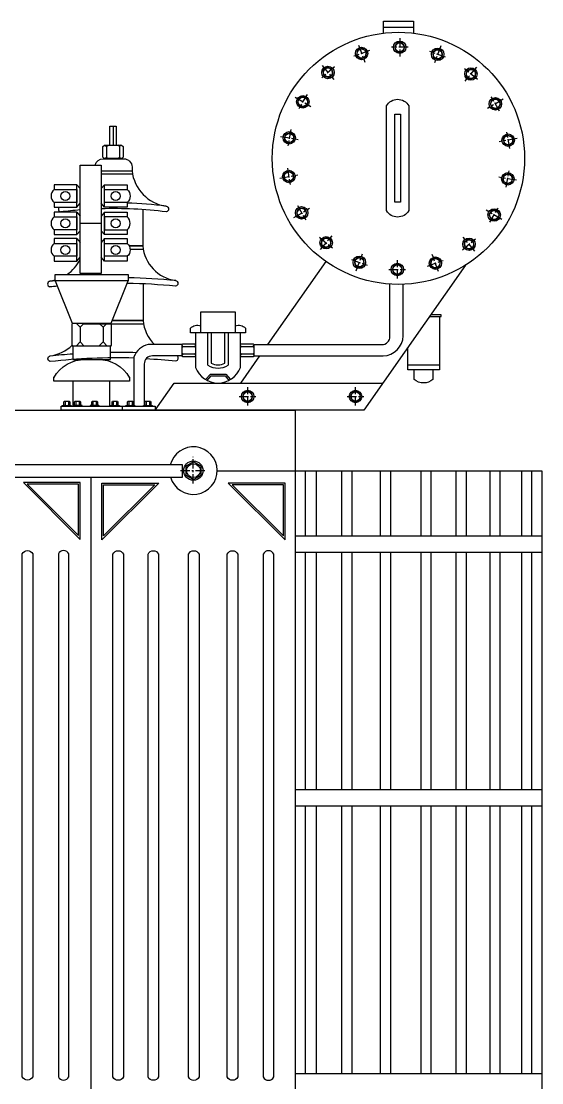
# Model space of a CAD drawing. Header units: millimetres. Extents: x 20927 to 53748, y 38421 to 54891.
# Drawn here: x 50182 to 51060, y 39527 to 41318 of the extents above; entities that cross this region are included whole.
import ezdxf

# ---------------------------------------------------------------- set-up
doc = ezdxf.new("R2010")
doc.units = ezdxf.units.MM
doc.linetypes.add('CENTERX2', pattern=[101.6, 63.5, -12.7, 12.7, -12.7])
doc.layers.add('DETAIL', color=4, linetype='Continuous')
doc.layers.add('TRANS', color=2, linetype='Continuous')

msp = doc.modelspace()

# ---------------------------------------------------------------- linework, layer by layer
at = {"layer": 'DETAIL', "color": 241, "ltscale": 0.25}
for p, q in [((50792.9, 41307.7), (50843.6, 41307.7)), ((50336.9, 41140.9), (50336.9, 41109.1)), ((50325.9, 41106.4), (50328.6, 41109.1)), ((50347.8, 41106.4), (50345.1, 41109.1)), ((50325.9, 41088.6), (50328.6, 41085.8)), ((50347.8, 41088.6), (50345.1, 41085.8)), ((50322.6, 41033.9), (50360.5, 41033.9)), ((50322.6, 41012.2), (50322.6, 41033.9)), ((50360.5, 41012.2), (50322.6, 41012.2)), ((50322.6, 40943), (50360.5, 40943)), ((50322.6, 40921.3), (50322.6, 40943)), ((50360.5, 40921.3), (50322.6, 40921.3)), ((50281.7, 40801.7), (50288.5, 40808.5)), ((50320, 40801.7), (50313.2, 40808.5)), ((50281.7, 40776.8), (50288.5, 40769.9)), ((50320, 40776.8), (50313.2, 40769.9)), ((50496.8, 40737.8), (50496.8, 40792)), ((50530.9, 40792), (50530.9, 40737.8)), ((50454.7, 40769), (50453.2, 40770.6)), ((50474.5, 40769), (50476.1, 40767.5)), ((50474.5, 40756.7), (50476.1, 40758.2)), ((50553.2, 40769), (50551.7, 40770.6)), ((50573, 40769), (50574.5, 40767.5)), ((50573, 40756.7), (50574.5, 40758.2)), ((50454.7, 40756.7), (50453.2, 40755.1)), ((50553.2, 40756.7), (50551.7, 40755.1)), ((50887.2, 40737.6), (50833.8, 40737.6)), ((50256.1, 40676), (50256.1, 40670.6)), ((50261.6, 40676), (50261.6, 40670.6)), ((50274.4, 40676), (50275.1, 40676.7)), ((50274.4, 40670.6), (50275.1, 40669.9)), ((50279.9, 40676), (50279.2, 40676.7)), ((50279.9, 40670.6), (50279.2, 40669.9)), ((50303, 40676), (50303, 40670.6)), ((50308.5, 40676), (50308.5, 40670.6)), ((50337.4, 40676), (50337.4, 40670.6)), ((50342.8, 40676), (50342.8, 40670.6)), ((50363.5, 40676), (50363.5, 40670.6)), ((50368.9, 40676), (50368.9, 40670.6)), ((50392.9, 40676), (50393.6, 40676.7)), ((50392.9, 40670.6), (50393.6, 40669.9)), ((50398.4, 40676), (50397.7, 40676.7)), ((50398.4, 40670.6), (50397.7, 40669.9))]:
    msp.add_line(p, q, dxfattribs=at)
at = {"layer": 'DETAIL', "color": 241, "linetype": 'CENTERX2', "ltscale": 0.25}
for p, q in [((50750.8, 41277.6), (50761.3, 41248.8)), ((50820.2, 41289.2), (50820.2, 41258.5)), ((50769.4, 41268.3), (50743, 41258.7)), ((50834.5, 41274), (50806.4, 41274)), ((50897.7, 41257.2), (50871.2, 41266.8)), ((50889.4, 41276.3), (50878.9, 41247.5)), ((50689.5, 41243), (50709.2, 41219.6)), ((50710.2, 41240.7), (50688.7, 41222.6)), ((50951.2, 41219.7), (50929.7, 41237.8)), ((50950, 41240.5), (50930.3, 41217)), ((50643.8, 41189.6), (50670.3, 41174.3)), ((50664, 41194.4), (50650, 41170.1)), ((50988.7, 41166.2), (50974.7, 41190.6)), ((50994.7, 41186.2), (50968.1, 41170.8)), ((50636.5, 41135.2), (50631.6, 41107.5)), ((50619.1, 41123.7), (50649.3, 41118.4)), ((51018.1, 41119.8), (50987.9, 41114.5)), ((51005.7, 41103.1), (51000.8, 41130.8)), ((50630.8, 41070.1), (50635.7, 41042.4)), ((51000, 41038), (51004.9, 41065.7)), ((50618.4, 41053.3), (50648.6, 41058.7)), ((51017.4, 41049.5), (50987.2, 41054.8)), ((50641.8, 40987), (50668.4, 41002.3)), ((50647.7, 41007), (50661.8, 40982.6)), ((50992.7, 40983.6), (50966.2, 40998.9)), ((50972.4, 40978.7), (50986.5, 41003.1)), ((50686.5, 40932.7), (50706.2, 40956.1)), ((50685.3, 40953.4), (50706.8, 40935.4)), ((50926.3, 40932.5), (50947.8, 40950.6)), ((50947, 40930.1), (50927.2, 40953.6)), ((50747.1, 40896.9), (50757.6, 40925.7)), ((50885.7, 40895.5), (50875.2, 40924.3)), ((50738.8, 40916), (50765.2, 40906.4)), ((50816.3, 40884), (50816.3, 40914.6)), ((50867, 40904.8), (50893.5, 40914.5)), ((50801.9, 40899.1), (50830.1, 40899.1)), ((50564, 40669.7), (50564, 40700.4)), ((50745.8, 40669.7), (50745.8, 40700.4)), ((50549.6, 40684.8), (50577.8, 40684.8)), ((50731.5, 40684.8), (50759.6, 40684.8)), ((50472.1, 40537.9), (50472.1, 40582.8)), ((50450.5, 40559.8), (50494.1, 40559.8))]:
    msp.add_line(p, q, dxfattribs=at)
at = {"layer": 'DETAIL', "ltscale": 0.25}
for p, q in [((50275.6, 41042), (50281.4, 41035.5)), ((50322.6, 41042), (50316.8, 41035.5)), ((50275.6, 41004.1), (50281.4, 41010.7)), ((50322.6, 41004.1), (50316.8, 41010.7)), ((50275.6, 40995.8), (50281.4, 40989.3)), ((50322.6, 40995.8), (50316.8, 40989.3)), ((50316.8, 40976.9), (50281.4, 40976.9)), ((50275.6, 40957.9), (50281.4, 40964.5)), ((50322.6, 40957.9), (50316.8, 40964.5)), ((50275.6, 40951.1), (50281.4, 40944.6)), ((50322.6, 40951.1), (50316.8, 40944.6)), ((50275.6, 40913.2), (50281.4, 40919.8)), ((50322.6, 40913.2), (50316.8, 40919.8)), ((50598, 40772.3), (50696.1, 40912.5)), ((50287.4, 40748.5), (50287.4, 40747.4)), ((50552.6, 40707.5), (50584.7, 40753.4)), ((50269.2, 40710.7), (50269.2, 40668.9)), ((50330.8, 40710.7), (50330.8, 40668.9)), ((50661.5, 40449.9), (50661.5, 40559.5)), ((50679.2, 40559.5), (50679.2, 40449.9)), ((50722.3, 40559.5), (50722.3, 40449.9)), ((50740, 40449.9), (50740, 40559.5)), ((50787.6, 40559.5), (50787.6, 40449.9)), ((50805.2, 40449.9), (50805.2, 40559.5)), ((50855.8, 40559.5), (50855.8, 40449.9)), ((50873.5, 40449.9), (50873.5, 40559.5)), ((50915, 40559.5), (50915, 40449.9)), ((50932.7, 40449.9), (50932.7, 40559.5)), ((50972.1, 40559.5), (50972.1, 40449.9)), ((50989.7, 40449.9), (50989.7, 40559.5)), ((51025.6, 40559.5), (51025.6, 40449.9)), ((51043.2, 40449.9), (51043.2, 40559.5)), ((50644.1, 40449.9), (51059.8, 40449.9)), ((50644.1, 40422.5), (51059.8, 40422.5)), ((50661.5, 40021.9), (50661.5, 40422.5)), ((50679.2, 40422.5), (50679.2, 40021.9)), ((50722.3, 40422.5), (50722.3, 40021.9)), ((50740, 40021.9), (50740, 40422.5)), ((50787.6, 40422.5), (50787.6, 40021.9)), ((50805.2, 40021.9), (50805.2, 40422.5)), ((50855.8, 40422.5), (50855.8, 40021.9)), ((50873.5, 40021.9), (50873.5, 40422.5)), ((50915, 40422.5), (50915, 40021.9)), ((50932.7, 40021.9), (50932.7, 40422.5)), ((50972.1, 40422.5), (50972.1, 40021.9)), ((50989.7, 40021.9), (50989.7, 40422.5)), ((51025.6, 40422.5), (51025.6, 40021.9)), ((51043.2, 40021.9), (51043.2, 40422.5)), ((50644.1, 40021.9), (51059.8, 40021.9)), ((50644.1, 39994.5), (51059.8, 39994.5)), ((50661.5, 39542.5), (50661.5, 39994.5)), ((50679.2, 39994.5), (50679.2, 39542.5)), ((50722.3, 39994.5), (50722.3, 39542.5)), ((50740, 39542.5), (50740, 39994.5)), ((50787.6, 39994.5), (50787.6, 39542.5)), ((50805.2, 39542.5), (50805.2, 39994.5)), ((50855.8, 39994.5), (50855.8, 39542.5)), ((50873.5, 39542.5), (50873.5, 39994.5)), ((50915, 39994.5), (50915, 39542.5)), ((50932.7, 39542.5), (50932.7, 39994.5)), ((50972.1, 39994.5), (50972.1, 39542.5)), ((50989.7, 39542.5), (50989.7, 39994.5)), ((51025.6, 39994.5), (51025.6, 39542.5)), ((51043.2, 39542.5), (51043.2, 39994.5)), ((50644.1, 39542.5), (51059.8, 39542.5))]:
    msp.add_line(p, q, dxfattribs=at)
at = {"layer": 'DETAIL', "color": 241, "ltscale": 0.25}
for points in [[(50792.9, 41297.7), (50792.9, 41317.9), (50843.6, 41317.9), (50843.6, 41297.7)], [(50323.2, 41109.1), (50325.9, 41106.4), (50325.9, 41088.6), (50323.2, 41085.8)], [(50350.6, 41109.1), (50347.8, 41106.4), (50347.8, 41088.6), (50350.6, 41085.8)], [(50369.8, 41059.7), (50316.8, 41059.7)], [(50365.8, 40933.2), (50388.1, 40933.2)], [(50484.7, 40792), (50484.7, 40827.6), (50543.1, 40827.6), (50543.1, 40792)], [(50887.2, 40820), (50887.2, 40729.8), (50833.8, 40729.8), (50833.8, 40767.1)], [(50870.9, 40820), (50890.4, 40820), (50890.4, 40822.7), (50872.7, 40822.7)], [(50274.8, 40808.5), (50281.7, 40801.7), (50281.7, 40776.8), (50274.8, 40769.9)], [(50287.8, 40807.3), (50388.6, 40807.3)], [(50326.9, 40808.5), (50320, 40801.7), (50320, 40776.8), (50326.9, 40769.9)], [(50476.1, 40753.4), (50474.5, 40751.8), (50454.7, 40751.8), (50453.2, 40753.4), (50453.2, 40772.3), (50454.7, 40773.9), (50474.5, 40773.9), (50476.1, 40772.3)], [(50453.2, 40767.5), (50454.7, 40769), (50474.5, 40769), (50476.1, 40770.6)], [(50453.2, 40758.2), (50454.7, 40756.7), (50474.5, 40756.7), (50476.1, 40755.1)], [(50551.7, 40772.3), (50553.2, 40773.9), (50573, 40773.9), (50574.5, 40772.3), (50574.5, 40753.4), (50573, 40751.8), (50553.2, 40751.8), (50551.7, 40753.4)], [(50551.7, 40767.5), (50553.2, 40769), (50573, 40769), (50574.5, 40770.6)], [(50551.7, 40758.2), (50553.2, 40756.7), (50573, 40756.7), (50574.5, 40755.1)], [(50492.8, 40713.4), (50501.4, 40722.5), (50527, 40722.5), (50534.7, 40713.3)], [(50494.8, 40711.5), (50502.6, 40719.8), (50525.7, 40719.8), (50532.6, 40711.5)], [(50254.7, 40669.9), (50254, 40670.6), (50254, 40676), (50254.7, 40676.7), (50263.1, 40676.7), (50263.8, 40676), (50263.8, 40670.6), (50263.1, 40669.9)], [(50255.4, 40676.7), (50256.1, 40676), (50256.8, 40676.7)], [(50255.4, 40669.9), (50256.1, 40670.6), (50256.8, 40669.9)], [(50260.9, 40676.7), (50261.6, 40676), (50262.3, 40676.7)], [(50260.9, 40669.9), (50261.6, 40670.6), (50262.3, 40669.9)], [(50272.9, 40669.9), (50272.2, 40670.6), (50272.2, 40676), (50272.9, 40676.7), (50281.3, 40676.7), (50282, 40676), (50282, 40670.6), (50281.3, 40669.9)], [(50273.7, 40676.7), (50274.4, 40676), (50274.4, 40670.6), (50273.7, 40669.9)], [(50280.6, 40676.7), (50279.9, 40676), (50279.9, 40670.6), (50280.6, 40669.9)], [(50301.6, 40669.9), (50300.9, 40670.6), (50300.9, 40676), (50301.6, 40676.7), (50310, 40676.7), (50310.7, 40676), (50310.7, 40670.6), (50310, 40669.9)], [(50302.3, 40676.7), (50303, 40676), (50303.7, 40676.7)], [(50302.3, 40669.9), (50303, 40670.6), (50303.7, 40669.9)], [(50309.2, 40676.7), (50308.5, 40676), (50307.8, 40676.7)], [(50309.2, 40669.9), (50308.5, 40670.6), (50307.8, 40669.9)], [(50335.9, 40669.9), (50335.2, 40670.6), (50335.2, 40676), (50335.9, 40676.7), (50344.3, 40676.7), (50345, 40676), (50345, 40670.6), (50344.3, 40669.9)], [(50336.7, 40676.7), (50337.4, 40676), (50338.1, 40676.7)], [(50336.7, 40669.9), (50337.4, 40670.6), (50338.1, 40669.9)], [(50343.5, 40676.7), (50342.8, 40676), (50342.2, 40676.7)], [(50343.5, 40669.9), (50342.8, 40670.6), (50342.2, 40669.9)], [(50362, 40669.9), (50361.3, 40670.6), (50361.3, 40676), (50362, 40676.7), (50370.4, 40676.7), (50371.1, 40676), (50371.1, 40670.6), (50370.4, 40669.9)], [(50362.8, 40676.7), (50363.5, 40676), (50364.1, 40676.7)], [(50362.8, 40669.9), (50363.5, 40670.6), (50364.1, 40669.9)], [(50369.6, 40676.7), (50368.9, 40676), (50368.2, 40676.7)], [(50369.6, 40669.9), (50368.9, 40670.6), (50368.2, 40669.9)], [(50391.5, 40669.9), (50390.8, 40670.6), (50390.8, 40676), (50391.5, 40676.7), (50399.9, 40676.7), (50400.6, 40676), (50400.6, 40670.6), (50399.9, 40669.9)], [(50392.2, 40676.7), (50392.9, 40676), (50392.9, 40670.6), (50392.2, 40669.9)], [(50399.1, 40676.7), (50398.4, 40676), (50398.4, 40670.6), (50399.1, 40669.9)]]:
    msp.add_lwpolyline(points, dxfattribs=at)
for points in [[(50815.8, 41281.7), (50811.3, 41274), (50815.8, 41266.4), (50824.6, 41266.4), (50829.1, 41274), (50824.6, 41281.7)], [(50749.2, 41269.1), (50747.6, 41260.4), (50754.4, 41254.7), (50762.8, 41257.7), (50764.3, 41266.4), (50757.5, 41272.2)], [(50882.7, 41270.8), (50875.9, 41265.1), (50877.4, 41256.4), (50885.8, 41253.3), (50892.5, 41259), (50891, 41267.8)], [(50690.9, 41234.5), (50692.5, 41225.8), (50700.8, 41222.7), (50707.6, 41228.4), (50706, 41237.2), (50697.7, 41240.2)], [(50941.8, 41237.7), (50933.5, 41234.6), (50931.9, 41225.9), (50938.7, 41220.2), (50947.1, 41223.2), (50948.6, 41232)], [(50648, 41182), (50652.4, 41174.3), (50661.3, 41174.3), (50665.7, 41182), (50661.3, 41189.7), (50652.4, 41189.7)], [(50986, 41186.3), (50977.1, 41186.3), (50972.7, 41178.6), (50977.1, 41170.9), (50986, 41170.9), (50990.5, 41178.6)], [(50625.6, 41118), (50632.4, 41112.3), (50640.8, 41115.4), (50642.3, 41124.1), (50635.5, 41129.8), (50627.2, 41126.8)], [(51010, 41122.9), (51001.7, 41125.9), (50994.9, 41120.2), (50996.4, 41111.5), (51004.7, 41108.5), (51011.5, 41114.2)], [(50626.5, 41050.3), (50634.8, 41047.2), (50641.6, 41052.9), (50640.1, 41061.7), (50631.7, 41064.7), (50624.9, 41059)], [(51010.9, 41055.1), (51004.1, 41060.8), (50995.7, 41057.8), (50994.2, 41049.1), (51001, 41043.3), (51009.3, 41046.4)], [(50650.5, 40986.9), (50659.3, 40986.9), (50663.8, 40994.6), (50659.3, 41002.2), (50650.5, 41002.2), (50646, 40994.6)], [(50988.5, 40991.1), (50984, 40998.8), (50975.2, 40998.8), (50970.7, 40991.1), (50975.2, 40983.5), (50984, 40983.5)], [(50694.7, 40935.5), (50703, 40938.5), (50704.6, 40947.3), (50697.8, 40953), (50689.4, 40949.9), (50687.9, 40941.2)], [(50945.6, 40938.7), (50944, 40947.4), (50935.7, 40950.4), (50928.9, 40944.7), (50930.4, 40936), (50938.8, 40933)], [(50753.8, 40902.4), (50760.6, 40908.1), (50759.1, 40916.8), (50750.7, 40919.8), (50743.9, 40914.1), (50745.5, 40905.4)], [(50820.7, 40891.4), (50825.1, 40899.1), (50820.7, 40906.8), (50811.8, 40906.8), (50807.4, 40899.1), (50811.8, 40891.4)], [(50887.3, 40904), (50888.8, 40912.8), (50882, 40918.5), (50873.7, 40915.4), (50872.2, 40906.7), (50879, 40901)], [(50568.4, 40677.1), (50572.8, 40684.8), (50568.4, 40692.5), (50559.5, 40692.5), (50555.1, 40684.8), (50559.5, 40677.1)], [(50750.3, 40677.1), (50754.7, 40684.8), (50750.3, 40692.5), (50741.4, 40692.5), (50736.9, 40684.8), (50741.4, 40677.1)], [(50472.4, 40544.8), (50485.3, 40552.3), (50485.3, 40567.3), (50472.4, 40574.8), (50459.4, 40567.3), (50459.4, 40552.3)], [(50278.8, 40536.9), (50192.3, 40536.9), (50278.8, 40450.4)], [(50320.8, 40536), (50407.4, 40536), (50320.8, 40449.5)], [(50624.2, 40536), (50537.6, 40536), (50624.2, 40449.5)]]:
    msp.add_lwpolyline(points, close=True, dxfattribs=at)
at = {"layer": 'DETAIL', "ltscale": 0.25}
for points in [[(50835.4, 41175.2), (50835.4, 40998.5, -0.592538), (50798.1, 40998.5), (50798.1, 41175.2, -0.592538)], [(50360.5, 41012.2), (50360.5, 41004.1), (50322.6, 41004.1), (50322.6, 41042), (50360.5, 41042), (50360.5, 41033.9, -0.489677)], [(50360.5, 40921.3), (50360.5, 40913.2), (50322.6, 40913.2), (50322.6, 40951.1), (50360.5, 40951.1), (50360.5, 40943, -0.489677)], [(50201.5, 40419.3), (50201.5, 39537.2, -0.644129), (50183.9, 39537.2), (50183.9, 40419.3, -0.644129)], [(50244.7, 40419.3), (50244.7, 39537.2, 0.644129), (50262.3, 39537.2), (50262.3, 40419.3, 0.644129)], [(50354.4, 40419), (50354.4, 39536.9, -0.644129), (50336.8, 39536.9), (50336.8, 40419, -0.644129)], [(50413.6, 40419), (50413.6, 39536.9, -0.644129), (50396, 39536.9), (50396, 40419, -0.644129)], [(50481.9, 40419), (50481.9, 39536.9, -0.644129), (50464.2, 39536.9), (50464.2, 40419, -0.644129)], [(50547.1, 40419), (50547.1, 39536.9, -0.644129), (50529.5, 39536.9), (50529.5, 40419, -0.644129)], [(50590.3, 40419), (50590.3, 39536.9, 0.644129), (50607.9, 39536.9), (50607.9, 40419, 0.644129)]]:
    msp.add_lwpolyline(points, format="xyb", close=True, dxfattribs=at)
for points in [[(50812.1, 41161.3), (50821.4, 41161.3), (50821.4, 41012.4), (50812.1, 41012.4)], [(50281.4, 41075), (50316.8, 41075), (50316.8, 40892.5), (50281.4, 40892.5)], [(50275.6, 41012.2), (50237.7, 41012.2), (50237.7, 41004.1), (50275.6, 41004.1), (50275.6, 41042), (50237.7, 41042), (50237.7, 41033.9), (50275.6, 41033.9)], [(50275.6, 40966), (50237.7, 40966), (50237.7, 40957.9), (50275.6, 40957.9), (50275.6, 40995.8), (50237.7, 40995.8), (50237.7, 40987.7), (50275.6, 40987.7)], [(50322.6, 40966), (50360.5, 40966), (50360.5, 40957.9), (50322.6, 40957.9), (50322.6, 40995.8), (50360.5, 40995.8), (50360.5, 40987.7), (50322.6, 40987.7)], [(50275.6, 40921.3), (50237.7, 40921.3), (50237.7, 40913.2), (50275.6, 40913.2), (50275.6, 40951.1), (50237.7, 40951.1), (50237.7, 40943), (50275.6, 40943)], [(50333.9, 40808.5), (50362.5, 40880), (50239.2, 40880), (50267.8, 40808.5)], [(49799.7, 40548.6), (50453.9, 40548.6), (50453.9, 40569.4), (49799.7, 40569.4)], [(50281.6, 40539.6), (50185.7, 40539.6), (50281.6, 40443.7)], [(50318.1, 40538.7), (50414, 40538.7), (50318.1, 40442.9)], [(50626.9, 40538.7), (50531, 40538.7), (50626.9, 40442.9)]]:
    msp.add_lwpolyline(points, close=True, dxfattribs=at)
for points in [[(50331.6, 41109.1), (50331.6, 41140.9), (50342.2, 41140.9), (50342.2, 41109.1)], [(50322.5, 41085.8), (50319.7, 41088.6), (50319.7, 41106.4), (50322.5, 41109.1), (50351.2, 41109.1), (50354, 41106.4), (50354, 41088.6), (50351.2, 41085.8)], [(50351.2, 41086.2), (50322.5, 41086.2)], [(50931.4, 40906.5), (50759.8, 40661.5), (50249.4, 40661.5), (50249.4, 40668.5), (50407.8, 40668.5), (50407.8, 40661.5), (50440.1, 40707.5), (50792.1, 40707.5)], [(50239.2, 40880), (50239.2, 40890.7), (50362.5, 40890.7), (50362.5, 40880)], [(50332.5, 40808.5), (50333.9, 40807.2), (50333.9, 40771.3), (50332.5, 40769.9), (50269.2, 40769.9), (50267.8, 40771.3), (50267.8, 40807.2), (50269.2, 40808.5)], [(50269.2, 40769.9), (50269.2, 40747.5), (50332.5, 40747.5), (50332.5, 40769.9)], [(50364.5, 40717.2), (50364.5, 40710.8), (50237.2, 40710.8), (50237.2, 40717.2)], [(50352.3, 40668.5), (50352.3, 40661.5)]]:
    msp.add_lwpolyline(points, dxfattribs=at)
for points in [[(50306.8, 41075, -0.354737), (50320.2, 41085.8), (50355.2, 41085.8, -0.414214), (50368.9, 41072.1), (50368.9, 41065.6)], [(50387.2, 41000.1), (50387.2, 40939), (50364, 40939), (50387.2, 40939, 0.351357), (50442.5, 40880.4, -0.821628), (50442.5, 40870.9, 0.02046), (50360.8, 40875.7)], [(50239.2, 40881.1, -0.032484), (50230.6, 40879.2, 0.821628), (50230.6, 40869.6)], [(50387.7, 40874.2), (50387.7, 40813.1), (50335.7, 40813.1), (50387.7, 40813.1, 0.180613), (50406.8, 40772.3)], [(50231.1, 40743.7, -0.821628), (50231.1, 40753.3, 0.153936), (50267.9, 40771.2)], [(50236.9, 40716.6, -0.26809), (50290.3, 40747.5)], [(50311.4, 40747.5, -0.26809), (50364.8, 40716.6)], [(50392.9, 40748.7, -0.012555), (50443, 40745, 0.620069), (50445.3, 40753.4)]]:
    msp.add_lwpolyline(points, format="xyb", dxfattribs=at)
at = {"layer": 'DETAIL', "color": 241, "ltscale": 0.25}
for points in [[(50316.8, 41065.6), (50368.9, 41065.6, 0.340644), (50426.6, 41005.7, -0.821628), (50426.6, 40996.2)], [(50574.5, 40753.4), (50792.2, 40753.4, 0.390891), (50826.3, 40787), (50826.3, 40873.8)], [(50574.5, 40772.3), (50790.2, 40772.3, 0.414214), (50803.9, 40786), (50803.9, 40873.8)], [(50543.1, 40803.8, -0.302605), (50560.2, 40800.3), (50560.2, 40792), (50467.5, 40792), (50467.5, 40800.3, -0.302605), (50484.7, 40803.8)], [(50476.1, 40792), (50476.1, 40733.7, 0.694969), (50551.7, 40733.7), (50551.7, 40792)], [(50502.3, 40792), (50502.3, 40741, 0.237484), (50525.4, 40741), (50525.4, 40792)], [(50453.2, 40772.3), (50396.3, 40772.3, 0.252714), (50372.2, 40751.9), (50372.2, 40669.9)], [(50453.2, 40753.4), (50403.2, 40753.4, 0.414214), (50389.5, 40739.7), (50389.5, 40669.9)], [(50876.3, 40729.8), (50876.3, 40713.7, -0.381748), (50844.7, 40713.7), (50844.7, 40729.8)], [(50312.6, 40668.5, 1.027334), (50312.6, 40669.9), (50298.9, 40669.9, 1.027334), (50298.9, 40668.5), (50319.8, 40668.5)], [(50333.3, 40668.5, -1.027334), (50333.3, 40669.9), (50347, 40669.9, -1.027334), (50347, 40668.5), (50330.9, 40668.5)]]:
    msp.add_lwpolyline(points, format="xyb", dxfattribs=at)
for points in [[(50265.7, 40668.5), (50252, 40668.5, -1.027334), (50252, 40669.9), (50265.7, 40669.9, -1.027334)], [(50284, 40669.9), (50270.3, 40669.9, 1.027334), (50270.3, 40668.5), (50284, 40668.5, 1.027334)], [(50373, 40668.5), (50359.3, 40668.5, -1.027334), (50359.3, 40669.9), (50373, 40669.9, -1.027334)], [(50388.8, 40669.9), (50402.5, 40669.9, -1.027334), (50402.5, 40668.5), (50388.8, 40668.5, -1.027334)]]:
    msp.add_lwpolyline(points, format="xyb", close=True, dxfattribs=at)
at = {"layer": 'DETAIL', "ltscale": 0.25}
msp.add_circle((50818.2, 41086.6), 212.7, dxfattribs=at)
at = {"layer": 'DETAIL', "color": 241, "ltscale": 0.25}
for centre, radius in [((50820.2, 41274), 10.5), ((50820.2, 41274), 7.68), ((50756, 41263.4), 10.5), ((50756, 41263.4), 7.68), ((50884.2, 41262.1), 10.5), ((50884.2, 41262.1), 7.68), ((50699.3, 41231.5), 10.5), ((50699.3, 41231.5), 7.68), ((50940.3, 41228.9), 10.5), ((50940.3, 41228.9), 7.68), ((50656.9, 41182), 10.5), ((50656.9, 41182), 7.68), ((50981.6, 41178.6), 10.5), ((50981.6, 41178.6), 7.68), ((50634, 41121.1), 10.5), ((50634, 41121.1), 7.68), ((51003.2, 41117.2), 10.5), ((51003.2, 41117.2), 7.68), ((50633.3, 41056), 10.5), ((50633.3, 41056), 7.68), ((51002.5, 41052.1), 10.5), ((51002.5, 41052.1), 7.68), ((50256.6, 41023), 7.65), ((50341.5, 41023), 7.65), ((50654.9, 40994.6), 10.5), ((50654.9, 40994.6), 7.68), ((50979.6, 40991.1), 10.5), ((50979.6, 40991.1), 7.68), ((50256.6, 40976.8), 7.65), ((50341.5, 40976.8), 7.65), ((50256.6, 40932.1), 7.65), ((50341.5, 40932.1), 7.65), ((50696.2, 40944.2), 10.5), ((50696.2, 40944.2), 7.68), ((50937.2, 40941.7), 10.5), ((50937.2, 40941.7), 7.68), ((50752.3, 40911.1), 10.5), ((50880.5, 40909.7), 10.5), ((50752.3, 40911.1), 7.68), ((50816.3, 40899.1), 10.5), ((50816.3, 40899.1), 7.68), ((50880.5, 40909.7), 7.68), ((50564, 40684.8), 10.5), ((50564, 40684.8), 7.68), ((50745.8, 40684.8), 10.5), ((50745.8, 40684.8), 7.68), ((50472.4, 40559.8), 16.3), ((50472.4, 40559.8), 11.7)]:
    msp.add_circle(centre, radius, dxfattribs=at)
for centre, radius, start, end in [((50246.1, 41023.1), 13.7, 127.8201, 232.1799), ((50337.7, 40306.6), 704.9, 94.582, 94.6991), ((50337.7, 40306.6), 704.9, 82.7541, 88.1485), ((50246.1, 40976.9), 13.7, 127.8201, 232.1799), ((50352.1, 40976.9), 13.7, 307.8201, 52.1799), ((50246.1, 40932.2), 13.7, 127.8201, 232.1799), ((50342.3, 39885.2), 1000.1, 84.2493, 88.8397), ((50342.3, 39885.2), 1000.1, 95.9019, 96.4129), ((50342.8, 39759.1), 1000.1, 88.1088, 90.5864), ((50342.8, 39759.1), 1000.1, 94.2201, 96.4129), ((50513.9, 40763.9), 31.2, 236.8889, 303.1111), ((50472.4, 40559.8), 40.1, 196.2489, 166.1231)]:
    msp.add_arc(centre, radius, start, end, dxfattribs=at)
at = {"layer": 'DETAIL', "ltscale": 0.25}
for centre, radius, start, end in [((50249.8, 41001), 4.88, 139.4542, 258.8149), ((50337.7, 40296.9), 704.9, 94.582, 97.2459), ((50337.7, 40296.9), 704.9, 82.7541, 91.7021), ((50220.6, 40946.6), 68.1, 304.8528, 333.2918), ((50342.3, 39875.8), 1000.1, 95.7062, 96.4129), ((50221.1, 40820.6), 68.1, 348.6645, 349.7543), ((50342.8, 39749.9), 1000.1, 88.3163, 96.4129)]:
    msp.add_arc(centre, radius, start, end, dxfattribs=at)
at = {"layer": 'TRANS', "ltscale": 0.25}
msp.add_line((50299.4, 40548.6), (50299.4, 39416.4), dxfattribs=at)
for points in [[(49610, 39405.5), (49610, 40661.5), (50644.1, 40661.5), (50644.1, 39405.5)], [(50512.4, 40559.5), (51059.8, 40559.5), (51059.8, 39405.5), (50512.4, 39405.5)]]:
    msp.add_lwpolyline(points, dxfattribs=at)

doc.saveas('drawing.dxf')
